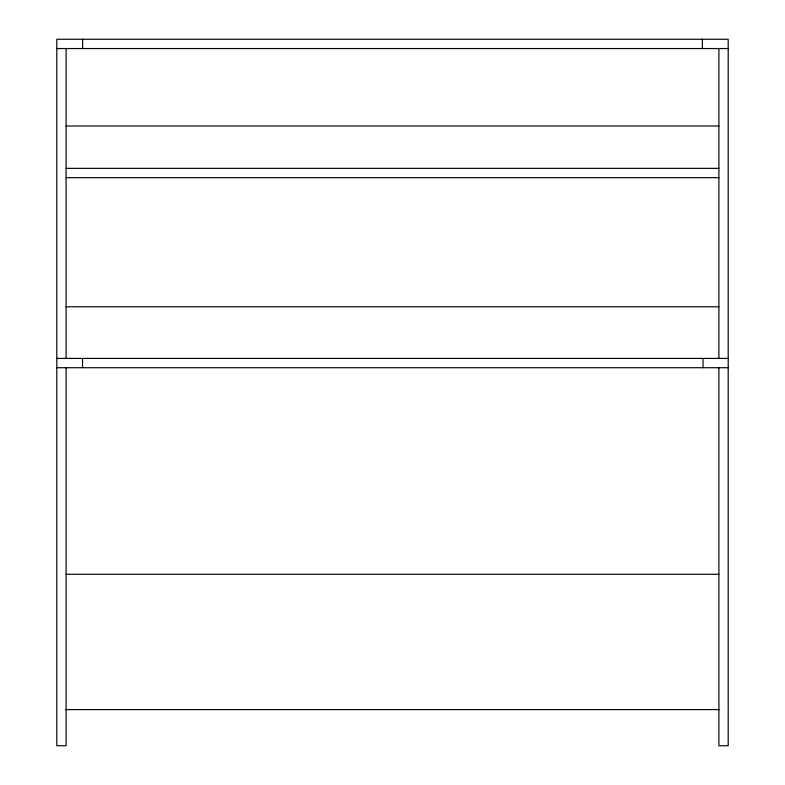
<?xml version="1.0" encoding="UTF-8"?>
<svg xmlns="http://www.w3.org/2000/svg" width="785" height="785" viewBox="0 0 785 785"><rect width="100%" height="100%" fill="white"/><g stroke="black" fill="none" stroke-linecap="round" stroke-linejoin="round"><path stroke-width="1.18" d="M56.805 48.542L728.195 48.542M66.107 126.012L718.893 126.012M66.107 168.363L718.893 168.363M66.107 177.655L718.893 177.655M66.107 306.768L718.893 306.768M56.805 358.411L728.195 358.411M56.805 367.714L728.195 367.714M66.107 574.286L718.893 574.286M65.381 709.601L719.619 709.601M718.893 48.542L718.893 358.411M718.893 367.714L718.893 745.75L728.195 745.75L728.195 39.25L56.805 39.25L56.805 745.75L66.107 745.75L66.107 367.714M703.036 358.411L703.036 367.714M702.369 39.25L702.369 48.542M82.631 39.25L82.631 48.542M82.543 358.411L82.543 367.714M66.107 48.542L66.107 358.411"/></g></svg>
